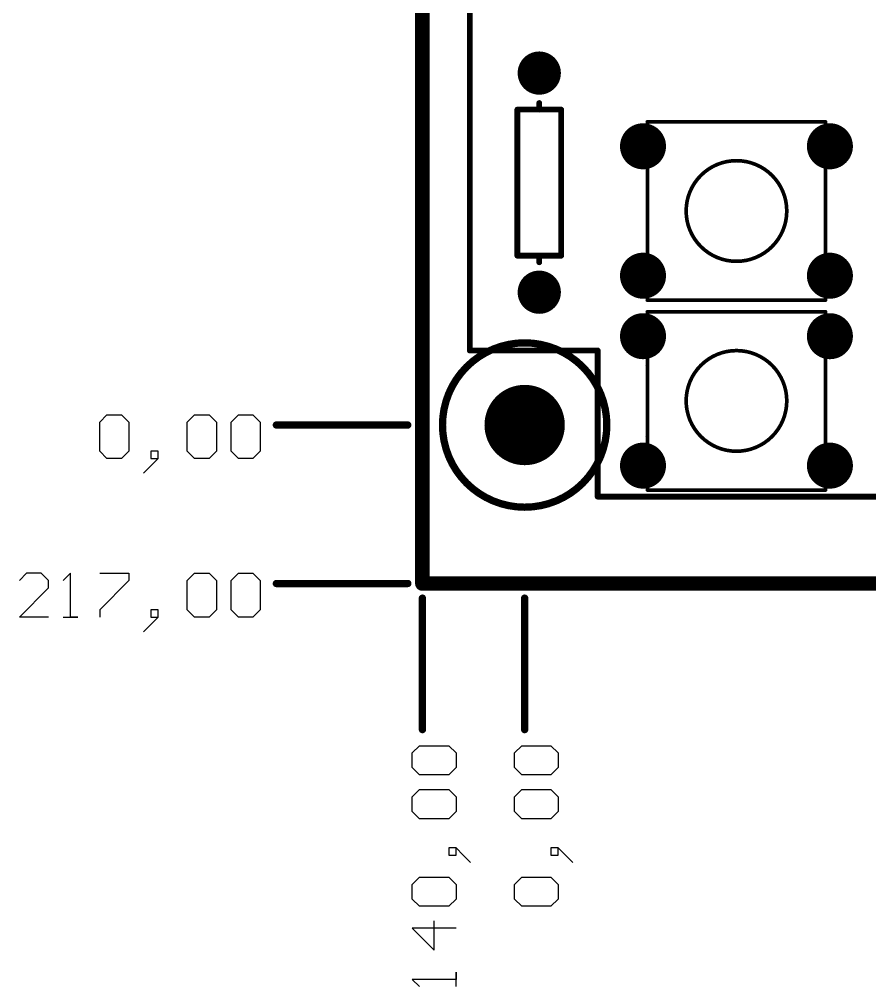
# Model space of a CAD drawing. Header units: millimetres. Extents: x 3.26 to 13.14, y 5.38 to 10.83.
# Drawn here: x 3.448 to 4.612, y 5.448 to 6.772 of the extents above; entities that cross this region are included whole.
import ezdxf

# ---------------------------------------------------------------- set-up
doc = ezdxf.new("R2010")
doc.units = ezdxf.units.MM
doc.header["$MEASUREMENT"] = 0
for name, color, linetype in [('BottomLayer', 5, 'Continuous'), ('BottomSolder', 6, 'Continuous'), ('DrillDrawing', 1, 'Continuous'), ('KeepOutLayer', 6, 'Continuous'), ('Mechanical1', 6, 'Continuous'), ('Mechanical13', 56, 'Continuous'), ('Mechanical4', 56, 'Continuous'), ('MultiLayer', 9, 'Continuous'), ('PadHoleLayer', 156, 'Continuous'), ('TopLayer', 1, 'Continuous'), ('TopOverlay', 2, 'Continuous'), ('TopSolder', 216, 'Continuous')]:
    doc.layers.add(name, color=color, linetype=linetype)

# ---------------------------------------------------------------- blocks, each defined once
blk = doc.blocks.new('430156130726_6')
at = {"layer": 'BottomLayer', "const_width": 0.0295}
for points in [[(-0.1427, 0.0886, 1), (-0.1132, 0.0886, 1)], [(0.1132, 0.0886, 1), (0.1427, 0.0886, 1)], [(-0.1427, -0.0886, 1), (-0.1132, -0.0886, 1)], [(0.1132, -0.0886, 1), (0.1427, -0.0886, 1)]]:
    blk.add_lwpolyline(points, format="xyb", close=True, dxfattribs=at)
at = {"layer": 'BottomSolder', "const_width": 0.0315}
for points in [[(-0.1437, 0.0886, 1), (-0.1122, 0.0886, 1)], [(0.1122, 0.0886, 1), (0.1437, 0.0886, 1)], [(-0.1437, -0.0886, 1), (-0.1122, -0.0886, 1)], [(0.1122, -0.0886, 1), (0.1437, -0.0886, 1)]]:
    blk.add_lwpolyline(points, format="xyb", close=True, dxfattribs=at)
at = {"layer": 'Mechanical13', "const_width": 0.005}
for points in [[(-0.122, -0.122), (-0.122, 0.122)], [(-0.122, 0.122), (0.122, 0.122)], [(0.122, -0.122), (0.122, 0.122)], [(-0.122, -0.122), (0.122, -0.122)]]:
    blk.add_lwpolyline(points, dxfattribs=at)
at = {"layer": 'Mechanical13', "const_width": 0.0025}
for points in [[(-0.1233, 0.122, 1), (-0.1208, 0.122, 1)], [(-0.1233, 0.122, 1), (-0.1208, 0.122, 1)], [(0.1208, 0.122, 1), (0.1233, 0.122, 1)], [(0.1208, 0.122, 1), (0.1233, 0.122, 1)], [(-0.1233, -0.122, 1), (-0.1208, -0.122, 1)], [(-0.1233, -0.122, 1), (-0.1208, -0.122, 1)], [(0.1208, -0.122, 1), (0.1233, -0.122, 1)], [(0.1208, -0.122, 1), (0.1233, -0.122, 1)]]:
    blk.add_lwpolyline(points, format="xyb", close=True, dxfattribs=at)
at = {"layer": 'MultiLayer', "const_width": 0.0295}
for points in [[(-0.1427, 0.0886, 1), (-0.1132, 0.0886, 1)], [(0.1132, 0.0886, 1), (0.1427, 0.0886, 1)], [(-0.1427, -0.0886, 1), (-0.1132, -0.0886, 1)], [(0.1132, -0.0886, 1), (0.1427, -0.0886, 1)]]:
    blk.add_lwpolyline(points, format="xyb", close=True, dxfattribs=at)
at = {"layer": 'PadHoleLayer', "const_width": 0.0197}
for points in [[(-0.1378, 0.0886, 1), (-0.1181, 0.0886, 1)], [(0.1181, 0.0886, 1), (0.1378, 0.0886, 1)], [(-0.1378, -0.0886, 1), (-0.1181, -0.0886, 1)], [(0.1181, -0.0886, 1), (0.1378, -0.0886, 1)]]:
    blk.add_lwpolyline(points, format="xyb", close=True, dxfattribs=at)
at = {"layer": 'TopLayer', "const_width": 0.0295}
for points in [[(-0.1427, 0.0886, 1), (-0.1132, 0.0886, 1)], [(0.1132, 0.0886, 1), (0.1427, 0.0886, 1)], [(-0.1427, -0.0886, 1), (-0.1132, -0.0886, 1)], [(0.1132, -0.0886, 1), (0.1427, -0.0886, 1)]]:
    blk.add_lwpolyline(points, format="xyb", close=True, dxfattribs=at)
at = {"layer": 'TopOverlay', "const_width": 0.005}
for points in [[(-0.0976, 0.122), (0.0976, 0.122)], [(-0.122, -0.0488), (-0.122, 0.0488)], [(0.122, -0.0488), (0.122, 0.0488)], [(-0.0976, -0.122), (0.0976, -0.122)]]:
    blk.add_lwpolyline(points, dxfattribs=at)
at = {"layer": 'TopOverlay'}
for points, const_width in [([(-0.0989, 0.122, 1), (-0.0964, 0.122, 1)], 0.0025), ([(0.0964, 0.122, 1), (0.0989, 0.122, 1)], 0.0025), ([(0.0689, 0, 1), (-0.0689, 0, 1)], 0.005), ([(-0.1233, 0.0488, 1), (-0.1208, 0.0488, 1)], 0.0025), ([(0.1208, 0.0488, 1), (0.1233, 0.0488, 1)], 0.0025), ([(-0.0701, 0, 1), (-0.0676, 0, 1)], 0.0025), ([(0.0676, 0, 1), (0.0701, 0, 1)], 0.0025), ([(-0.1233, -0.0488, 1), (-0.1208, -0.0488, 1)], 0.0025), ([(0.1208, -0.0488, 1), (0.1233, -0.0488, 1)], 0.0025), ([(-0.0989, -0.122, 1), (-0.0964, -0.122, 1)], 0.0025), ([(0.0964, -0.122, 1), (0.0989, -0.122, 1)], 0.0025)]:
    blk.add_lwpolyline(points, format="xyb", close=True, dxfattribs=dict(at, const_width=const_width))
at = {"layer": 'TopSolder', "const_width": 0.0315}
for points in [[(-0.1437, 0.0886, 1), (-0.1122, 0.0886, 1)], [(0.1122, 0.0886, 1), (0.1437, 0.0886, 1)], [(-0.1437, -0.0886, 1), (-0.1122, -0.0886, 1)], [(0.1122, -0.0886, 1), (0.1437, -0.0886, 1)]]:
    blk.add_lwpolyline(points, format="xyb", close=True, dxfattribs=at)
blk = doc.blocks.new('430156130726_7')
at = {"layer": 'BottomLayer', "const_width": 0.0295}
for points in [[(-0.1427, 0.0886, 1), (-0.1132, 0.0886, 1)], [(0.1132, 0.0886, 1), (0.1427, 0.0886, 1)], [(-0.1427, -0.0886, 1), (-0.1132, -0.0886, 1)], [(0.1132, -0.0886, 1), (0.1427, -0.0886, 1)]]:
    blk.add_lwpolyline(points, format="xyb", close=True, dxfattribs=at)
at = {"layer": 'BottomSolder', "const_width": 0.0315}
for points in [[(-0.1437, 0.0886, 1), (-0.1122, 0.0886, 1)], [(0.1122, 0.0886, 1), (0.1437, 0.0886, 1)], [(-0.1437, -0.0886, 1), (-0.1122, -0.0886, 1)], [(0.1122, -0.0886, 1), (0.1437, -0.0886, 1)]]:
    blk.add_lwpolyline(points, format="xyb", close=True, dxfattribs=at)
at = {"layer": 'Mechanical13', "const_width": 0.005}
for points in [[(-0.122, -0.122), (-0.122, 0.122)], [(-0.122, 0.122), (0.122, 0.122)], [(0.122, -0.122), (0.122, 0.122)], [(-0.122, -0.122), (0.122, -0.122)]]:
    blk.add_lwpolyline(points, dxfattribs=at)
at = {"layer": 'Mechanical13', "const_width": 0.0025}
for points in [[(-0.1233, 0.122, 1), (-0.1208, 0.122, 1)], [(-0.1233, 0.122, 1), (-0.1208, 0.122, 1)], [(0.1208, 0.122, 1), (0.1233, 0.122, 1)], [(0.1208, 0.122, 1), (0.1233, 0.122, 1)], [(-0.1233, -0.122, 1), (-0.1208, -0.122, 1)], [(-0.1233, -0.122, 1), (-0.1208, -0.122, 1)], [(0.1208, -0.122, 1), (0.1233, -0.122, 1)], [(0.1208, -0.122, 1), (0.1233, -0.122, 1)]]:
    blk.add_lwpolyline(points, format="xyb", close=True, dxfattribs=at)
at = {"layer": 'MultiLayer', "const_width": 0.0295}
for points in [[(-0.1427, 0.0886, 1), (-0.1132, 0.0886, 1)], [(0.1132, 0.0886, 1), (0.1427, 0.0886, 1)], [(-0.1427, -0.0886, 1), (-0.1132, -0.0886, 1)], [(0.1132, -0.0886, 1), (0.1427, -0.0886, 1)]]:
    blk.add_lwpolyline(points, format="xyb", close=True, dxfattribs=at)
at = {"layer": 'PadHoleLayer', "const_width": 0.0197}
for points in [[(-0.1378, 0.0886, 1), (-0.1181, 0.0886, 1)], [(0.1181, 0.0886, 1), (0.1378, 0.0886, 1)], [(-0.1378, -0.0886, 1), (-0.1181, -0.0886, 1)], [(0.1181, -0.0886, 1), (0.1378, -0.0886, 1)]]:
    blk.add_lwpolyline(points, format="xyb", close=True, dxfattribs=at)
at = {"layer": 'TopLayer', "const_width": 0.0295}
for points in [[(-0.1427, 0.0886, 1), (-0.1132, 0.0886, 1)], [(0.1132, 0.0886, 1), (0.1427, 0.0886, 1)], [(-0.1427, -0.0886, 1), (-0.1132, -0.0886, 1)], [(0.1132, -0.0886, 1), (0.1427, -0.0886, 1)]]:
    blk.add_lwpolyline(points, format="xyb", close=True, dxfattribs=at)
at = {"layer": 'TopOverlay', "const_width": 0.005}
for points in [[(-0.0976, 0.122), (0.0976, 0.122)], [(-0.122, -0.0488), (-0.122, 0.0488)], [(0.122, -0.0488), (0.122, 0.0488)], [(-0.0976, -0.122), (0.0976, -0.122)]]:
    blk.add_lwpolyline(points, dxfattribs=at)
at = {"layer": 'TopOverlay'}
for points, const_width in [([(-0.0989, 0.122, 1), (-0.0964, 0.122, 1)], 0.0025), ([(0.0964, 0.122, 1), (0.0989, 0.122, 1)], 0.0025), ([(0.0689, 0, 1), (-0.0689, 0, 1)], 0.005), ([(-0.1233, 0.0488, 1), (-0.1208, 0.0488, 1)], 0.0025), ([(0.1208, 0.0488, 1), (0.1233, 0.0488, 1)], 0.0025), ([(-0.0701, 0, 1), (-0.0676, 0, 1)], 0.0025), ([(0.0676, 0, 1), (0.0701, 0, 1)], 0.0025), ([(-0.1233, -0.0488, 1), (-0.1208, -0.0488, 1)], 0.0025), ([(0.1208, -0.0488, 1), (0.1233, -0.0488, 1)], 0.0025), ([(-0.0989, -0.122, 1), (-0.0964, -0.122, 1)], 0.0025), ([(0.0964, -0.122, 1), (0.0989, -0.122, 1)], 0.0025)]:
    blk.add_lwpolyline(points, format="xyb", close=True, dxfattribs=dict(at, const_width=const_width))
at = {"layer": 'TopSolder', "const_width": 0.0315}
for points in [[(-0.1437, 0.0886, 1), (-0.1122, 0.0886, 1)], [(0.1122, 0.0886, 1), (0.1437, 0.0886, 1)], [(-0.1437, -0.0886, 1), (-0.1122, -0.0886, 1)], [(0.1122, -0.0886, 1), (0.1437, -0.0886, 1)]]:
    blk.add_lwpolyline(points, format="xyb", close=True, dxfattribs=at)
blk = doc.blocks.new('AXIAL_0_3_12')
at = {"layer": 'BottomLayer', "const_width": 0.0276}
for points in [[(-0.1638, 0, 1), (-0.1362, 0, 1)], [(0.1362, 0, 1), (0.1638, 0, 1)]]:
    blk.add_lwpolyline(points, format="xyb", close=True, dxfattribs=at)
at = {"layer": 'BottomSolder', "const_width": 0.0296}
for points in [[(-0.1648, 0, 1), (-0.1352, 0, 1)], [(0.1352, 0, 1), (0.1648, 0, 1)]]:
    blk.add_lwpolyline(points, format="xyb", close=True, dxfattribs=at)
at = {"layer": 'MultiLayer', "const_width": 0.0276}
for points in [[(-0.1638, 0, 1), (-0.1362, 0, 1)], [(0.1362, 0, 1), (0.1638, 0, 1)]]:
    blk.add_lwpolyline(points, format="xyb", close=True, dxfattribs=at)
at = {"layer": 'PadHoleLayer', "const_width": 0.0167}
for points in [[(-0.1584, 0, 1), (-0.1416, 0, 1)], [(0.1416, 0, 1), (0.1584, 0, 1)]]:
    blk.add_lwpolyline(points, format="xyb", close=True, dxfattribs=at)
at = {"layer": 'TopLayer', "const_width": 0.0276}
for points in [[(-0.1638, 0, 1), (-0.1362, 0, 1)], [(0.1362, 0, 1), (0.1638, 0, 1)]]:
    blk.add_lwpolyline(points, format="xyb", close=True, dxfattribs=at)
at = {"layer": 'TopOverlay', "const_width": 0.00787}
for points in [[(-0.1, 0.03), (-0.1, -0.03)], [(-0.1, 0.03), (0.1, 0.03)], [(0.1, 0.03), (0.1, 0)], [(-0.109, 0), (-0.1, 0)], [(0.1, 0), (0.109, 0)], [(0.1, 0), (0.1, -0.03)], [(-0.1, -0.03), (0.1, -0.03)]]:
    blk.add_lwpolyline(points, dxfattribs=at)
at = {"layer": 'TopOverlay', "const_width": 0.00394}
for points in [[(-0.102, 0.03, 1), (-0.098, 0.03, 1)], [(-0.102, 0.03, 1), (-0.098, 0.03, 1)], [(0.098, 0.03, 1), (0.102, 0.03, 1)], [(0.098, 0.03, 1), (0.102, 0.03, 1)], [(-0.111, 0, 1), (-0.107, 0, 1)], [(-0.102, 0, 1), (-0.098, 0, 1)], [(0.098, 0, 1), (0.102, 0, 1)], [(0.098, 0, 1), (0.102, 0, 1)], [(0.098, 0, 1), (0.102, 0, 1)], [(0.107, 0, 1), (0.111, 0, 1)], [(-0.102, -0.03, 1), (-0.098, -0.03, 1)], [(-0.102, -0.03, 1), (-0.098, -0.03, 1)], [(0.098, -0.03, 1), (0.102, -0.03, 1)], [(0.098, -0.03, 1), (0.102, -0.03, 1)]]:
    blk.add_lwpolyline(points, format="xyb", close=True, dxfattribs=at)
at = {"layer": 'TopSolder', "const_width": 0.0296}
for points in [[(-0.1648, 0, 1), (-0.1352, 0, 1)], [(0.1352, 0, 1), (0.1648, 0, 1)]]:
    blk.add_lwpolyline(points, format="xyb", close=True, dxfattribs=at)

msp = doc.modelspace()

# ---------------------------------------------------------------- linework, layer by layer
at = {"layer": 'BottomLayer', "const_width": 0.025}
msp.add_lwpolyline([(4.1275, 6.217, 1), (4.1525, 6.217, 1)], format="xyb", close=True, dxfattribs=at)
at = {"layer": 'BottomSolder', "const_width": 0.027}
msp.add_lwpolyline([(4.1265, 6.217, 1), (4.1535, 6.217, 1)], format="xyb", close=True, dxfattribs=at)
at = {"layer": 'DrillDrawing', "const_width": 0.002}
for points in [[(4.15, 6.6938), (4.15, 6.7038)], [(4.15, 6.7038), (4.155, 6.7038)], [(4.155, 6.7038), (4.155, 6.7088)], [(4.155, 6.7088), (4.165, 6.7088)], [(4.165, 6.7038), (4.165, 6.7088)], [(4.165, 6.7038), (4.17, 6.7038)], [(4.17, 6.6938), (4.17, 6.7038)], [(4.15, 6.6938), (4.155, 6.6938)], [(4.155, 6.6888), (4.155, 6.6938)], [(4.155, 6.6888), (4.165, 6.6888)], [(4.165, 6.6938), (4.17, 6.6938)], [(4.165, 6.6888), (4.165, 6.6938)], [(4.297, 6.6036), (4.302, 6.6086)], [(4.302, 6.6086), (4.307, 6.6036)], [(4.553, 6.6036), (4.558, 6.6086)], [(4.558, 6.6086), (4.563, 6.6036)], [(4.292, 6.6036), (4.297, 6.5986)], [(4.292, 6.6036), (4.297, 6.6036)], [(4.292, 6.5936), (4.297, 6.5986)], [(4.307, 6.6036), (4.312, 6.6036)], [(4.307, 6.5986), (4.312, 6.6036)], [(4.307, 6.5986), (4.312, 6.5936)], [(4.548, 6.6036), (4.553, 6.5986)], [(4.548, 6.6036), (4.553, 6.6036)], [(4.548, 6.5936), (4.553, 6.5986)], [(4.563, 6.6036), (4.568, 6.6036)], [(4.563, 6.5986), (4.568, 6.6036)], [(4.563, 6.5986), (4.568, 6.5936)], [(4.292, 6.5936), (4.297, 6.5936)], [(4.297, 6.5936), (4.302, 6.5886)], [(4.302, 6.5886), (4.307, 6.5936)], [(4.307, 6.5936), (4.312, 6.5936)], [(4.548, 6.5936), (4.553, 6.5936)], [(4.553, 6.5936), (4.558, 6.5886)], [(4.558, 6.5886), (4.563, 6.5936)], [(4.563, 6.5936), (4.568, 6.5936)], [(4.292, 6.4264), (4.297, 6.4214)], [(4.292, 6.4264), (4.297, 6.4264)], [(4.297, 6.4264), (4.302, 6.4314)], [(4.302, 6.4314), (4.307, 6.4264)], [(4.307, 6.4264), (4.312, 6.4264)], [(4.307, 6.4214), (4.312, 6.4264)], [(4.548, 6.4264), (4.553, 6.4214)], [(4.548, 6.4264), (4.553, 6.4264)], [(4.553, 6.4264), (4.558, 6.4314)], [(4.558, 6.4314), (4.563, 6.4264)], [(4.563, 6.4264), (4.568, 6.4264)], [(4.563, 6.4214), (4.568, 6.4264)], [(4.155, 6.4038), (4.155, 6.4088)], [(4.155, 6.4088), (4.165, 6.4088)], [(4.165, 6.4038), (4.165, 6.4088)], [(4.292, 6.4164), (4.297, 6.4214)], [(4.292, 6.4164), (4.297, 6.4164)], [(4.297, 6.4164), (4.302, 6.4114)], [(4.302, 6.4114), (4.307, 6.4164)], [(4.307, 6.4214), (4.312, 6.4164)], [(4.307, 6.4164), (4.312, 6.4164)], [(4.548, 6.4164), (4.553, 6.4214)], [(4.548, 6.4164), (4.553, 6.4164)], [(4.553, 6.4164), (4.558, 6.4114)], [(4.558, 6.4114), (4.563, 6.4164)], [(4.563, 6.4214), (4.568, 6.4164)], [(4.563, 6.4164), (4.568, 6.4164)], [(4.15, 6.3938), (4.15, 6.4038)], [(4.15, 6.4038), (4.155, 6.4038)], [(4.165, 6.4038), (4.17, 6.4038)], [(4.17, 6.3938), (4.17, 6.4038)], [(4.15, 6.3938), (4.155, 6.3938)], [(4.155, 6.3888), (4.155, 6.3938)], [(4.155, 6.3888), (4.165, 6.3888)], [(4.165, 6.3938), (4.17, 6.3938)], [(4.165, 6.3888), (4.165, 6.3938)], [(4.292, 6.3436), (4.297, 6.3386)], [(4.292, 6.3436), (4.297, 6.3436)], [(4.297, 6.3436), (4.302, 6.3486)], [(4.302, 6.3486), (4.307, 6.3436)], [(4.307, 6.3436), (4.312, 6.3436)], [(4.307, 6.3386), (4.312, 6.3436)], [(4.548, 6.3436), (4.553, 6.3386)], [(4.548, 6.3436), (4.553, 6.3436)], [(4.553, 6.3436), (4.558, 6.3486)], [(4.558, 6.3486), (4.563, 6.3436)], [(4.563, 6.3436), (4.568, 6.3436)], [(4.563, 6.3386), (4.568, 6.3436)], [(4.292, 6.3336), (4.297, 6.3386)], [(4.292, 6.3336), (4.297, 6.3336)], [(4.297, 6.3336), (4.302, 6.3286)], [(4.302, 6.3286), (4.307, 6.3336)], [(4.307, 6.3386), (4.312, 6.3336)], [(4.307, 6.3336), (4.312, 6.3336)], [(4.548, 6.3336), (4.553, 6.3386)], [(4.548, 6.3336), (4.553, 6.3336)], [(4.553, 6.3336), (4.558, 6.3286)], [(4.558, 6.3286), (4.563, 6.3336)], [(4.563, 6.3386), (4.568, 6.3336)], [(4.563, 6.3336), (4.568, 6.3336)], [(4.13, 6.227), (4.15, 6.227)], [(4.13, 6.207), (4.13, 6.227)], [(4.15, 6.207), (4.15, 6.227)], [(4.13, 6.207), (4.15, 6.207)], [(4.297, 6.1664), (4.302, 6.1714)], [(4.302, 6.1714), (4.307, 6.1664)], [(4.553, 6.1664), (4.558, 6.1714)], [(4.558, 6.1714), (4.563, 6.1664)], [(4.292, 6.1664), (4.297, 6.1614)], [(4.292, 6.1664), (4.297, 6.1664)], [(4.292, 6.1564), (4.297, 6.1614)], [(4.307, 6.1664), (4.312, 6.1664)], [(4.307, 6.1614), (4.312, 6.1664)], [(4.307, 6.1614), (4.312, 6.1564)], [(4.548, 6.1664), (4.553, 6.1614)], [(4.548, 6.1664), (4.553, 6.1664)], [(4.548, 6.1564), (4.553, 6.1614)], [(4.563, 6.1664), (4.568, 6.1664)], [(4.563, 6.1614), (4.568, 6.1664)], [(4.563, 6.1614), (4.568, 6.1564)], [(4.292, 6.1564), (4.297, 6.1564)], [(4.297, 6.1564), (4.302, 6.1514)], [(4.302, 6.1514), (4.307, 6.1564)], [(4.307, 6.1564), (4.312, 6.1564)], [(4.548, 6.1564), (4.553, 6.1564)], [(4.553, 6.1564), (4.558, 6.1514)], [(4.558, 6.1514), (4.563, 6.1564)], [(4.563, 6.1564), (4.568, 6.1564)]]:
    msp.add_lwpolyline(points, dxfattribs=at)
at = {"layer": 'DrillDrawing', "const_width": 0.001}
for points in [[(4.1495, 6.7038, 1), (4.1505, 6.7038, 1)], [(4.1495, 6.7038, 1), (4.1505, 6.7038, 1)], [(4.1545, 6.7088, 1), (4.1555, 6.7088, 1)], [(4.1545, 6.7088, 1), (4.1555, 6.7088, 1)], [(4.1545, 6.7038, 1), (4.1555, 6.7038, 1)], [(4.1545, 6.7038, 1), (4.1555, 6.7038, 1)], [(4.1645, 6.7088, 1), (4.1655, 6.7088, 1)], [(4.1645, 6.7088, 1), (4.1655, 6.7088, 1)], [(4.1645, 6.7038, 1), (4.1655, 6.7038, 1)], [(4.1645, 6.7038, 1), (4.1655, 6.7038, 1)], [(4.1695, 6.7038, 1), (4.1705, 6.7038, 1)], [(4.1695, 6.7038, 1), (4.1705, 6.7038, 1)], [(4.1495, 6.6938, 1), (4.1505, 6.6938, 1)], [(4.1495, 6.6938, 1), (4.1505, 6.6938, 1)], [(4.1545, 6.6938, 1), (4.1555, 6.6938, 1)], [(4.1545, 6.6938, 1), (4.1555, 6.6938, 1)], [(4.1545, 6.6888, 1), (4.1555, 6.6888, 1)], [(4.1545, 6.6888, 1), (4.1555, 6.6888, 1)], [(4.1645, 6.6938, 1), (4.1655, 6.6938, 1)], [(4.1645, 6.6938, 1), (4.1655, 6.6938, 1)], [(4.1645, 6.6888, 1), (4.1655, 6.6888, 1)], [(4.1645, 6.6888, 1), (4.1655, 6.6888, 1)], [(4.1695, 6.6938, 1), (4.1705, 6.6938, 1)], [(4.1695, 6.6938, 1), (4.1705, 6.6938, 1)], [(4.3015, 6.6086, 1), (4.3025, 6.6086, 1)], [(4.3015, 6.6086, 1), (4.3025, 6.6086, 1)], [(4.5575, 6.6086, 1), (4.5585, 6.6086, 1)], [(4.5575, 6.6086, 1), (4.5585, 6.6086, 1)], [(4.2915, 6.6036, 1), (4.2925, 6.6036, 1)], [(4.2915, 6.6036, 1), (4.2925, 6.6036, 1)], [(4.2965, 6.6036, 1), (4.2975, 6.6036, 1)], [(4.2965, 6.6036, 1), (4.2975, 6.6036, 1)], [(4.2965, 6.5986, 1), (4.2975, 6.5986, 1)], [(4.2965, 6.5986, 1), (4.2975, 6.5986, 1)], [(4.3065, 6.6036, 1), (4.3075, 6.6036, 1)], [(4.3065, 6.6036, 1), (4.3075, 6.6036, 1)], [(4.3065, 6.5986, 1), (4.3075, 6.5986, 1)], [(4.3065, 6.5986, 1), (4.3075, 6.5986, 1)], [(4.3115, 6.6036, 1), (4.3125, 6.6036, 1)], [(4.3115, 6.6036, 1), (4.3125, 6.6036, 1)], [(4.5475, 6.6036, 1), (4.5485, 6.6036, 1)], [(4.5475, 6.6036, 1), (4.5485, 6.6036, 1)], [(4.5525, 6.6036, 1), (4.5535, 6.6036, 1)], [(4.5525, 6.6036, 1), (4.5535, 6.6036, 1)], [(4.5525, 6.5986, 1), (4.5535, 6.5986, 1)], [(4.5525, 6.5986, 1), (4.5535, 6.5986, 1)], [(4.5625, 6.6036, 1), (4.5635, 6.6036, 1)], [(4.5625, 6.6036, 1), (4.5635, 6.6036, 1)], [(4.5625, 6.5986, 1), (4.5635, 6.5986, 1)], [(4.5625, 6.5986, 1), (4.5635, 6.5986, 1)], [(4.5675, 6.6036, 1), (4.5685, 6.6036, 1)], [(4.5675, 6.6036, 1), (4.5685, 6.6036, 1)], [(4.2915, 6.5936, 1), (4.2925, 6.5936, 1)], [(4.2915, 6.5936, 1), (4.2925, 6.5936, 1)], [(4.2965, 6.5936, 1), (4.2975, 6.5936, 1)], [(4.2965, 6.5936, 1), (4.2975, 6.5936, 1)], [(4.3015, 6.5886, 1), (4.3025, 6.5886, 1)], [(4.3015, 6.5886, 1), (4.3025, 6.5886, 1)], [(4.3065, 6.5936, 1), (4.3075, 6.5936, 1)], [(4.3065, 6.5936, 1), (4.3075, 6.5936, 1)], [(4.3115, 6.5936, 1), (4.3125, 6.5936, 1)], [(4.3115, 6.5936, 1), (4.3125, 6.5936, 1)], [(4.5475, 6.5936, 1), (4.5485, 6.5936, 1)], [(4.5475, 6.5936, 1), (4.5485, 6.5936, 1)], [(4.5525, 6.5936, 1), (4.5535, 6.5936, 1)], [(4.5525, 6.5936, 1), (4.5535, 6.5936, 1)], [(4.5575, 6.5886, 1), (4.5585, 6.5886, 1)], [(4.5575, 6.5886, 1), (4.5585, 6.5886, 1)], [(4.5625, 6.5936, 1), (4.5635, 6.5936, 1)], [(4.5625, 6.5936, 1), (4.5635, 6.5936, 1)], [(4.5675, 6.5936, 1), (4.5685, 6.5936, 1)], [(4.5675, 6.5936, 1), (4.5685, 6.5936, 1)], [(4.2915, 6.4264, 1), (4.2925, 6.4264, 1)], [(4.2915, 6.4264, 1), (4.2925, 6.4264, 1)], [(4.2965, 6.4264, 1), (4.2975, 6.4264, 1)], [(4.2965, 6.4264, 1), (4.2975, 6.4264, 1)], [(4.3015, 6.4314, 1), (4.3025, 6.4314, 1)], [(4.3015, 6.4314, 1), (4.3025, 6.4314, 1)], [(4.3065, 6.4264, 1), (4.3075, 6.4264, 1)], [(4.3065, 6.4264, 1), (4.3075, 6.4264, 1)], [(4.3115, 6.4264, 1), (4.3125, 6.4264, 1)], [(4.3115, 6.4264, 1), (4.3125, 6.4264, 1)], [(4.5475, 6.4264, 1), (4.5485, 6.4264, 1)], [(4.5475, 6.4264, 1), (4.5485, 6.4264, 1)], [(4.5525, 6.4264, 1), (4.5535, 6.4264, 1)], [(4.5525, 6.4264, 1), (4.5535, 6.4264, 1)], [(4.5575, 6.4314, 1), (4.5585, 6.4314, 1)], [(4.5575, 6.4314, 1), (4.5585, 6.4314, 1)], [(4.5625, 6.4264, 1), (4.5635, 6.4264, 1)], [(4.5625, 6.4264, 1), (4.5635, 6.4264, 1)], [(4.5675, 6.4264, 1), (4.5685, 6.4264, 1)], [(4.5675, 6.4264, 1), (4.5685, 6.4264, 1)], [(4.1545, 6.4088, 1), (4.1555, 6.4088, 1)], [(4.1545, 6.4088, 1), (4.1555, 6.4088, 1)], [(4.1645, 6.4088, 1), (4.1655, 6.4088, 1)], [(4.1645, 6.4088, 1), (4.1655, 6.4088, 1)], [(4.2915, 6.4164, 1), (4.2925, 6.4164, 1)], [(4.2915, 6.4164, 1), (4.2925, 6.4164, 1)], [(4.2965, 6.4214, 1), (4.2975, 6.4214, 1)], [(4.2965, 6.4214, 1), (4.2975, 6.4214, 1)], [(4.2965, 6.4164, 1), (4.2975, 6.4164, 1)], [(4.2965, 6.4164, 1), (4.2975, 6.4164, 1)], [(4.3015, 6.4114, 1), (4.3025, 6.4114, 1)], [(4.3015, 6.4114, 1), (4.3025, 6.4114, 1)], [(4.3065, 6.4214, 1), (4.3075, 6.4214, 1)], [(4.3065, 6.4214, 1), (4.3075, 6.4214, 1)], [(4.3065, 6.4164, 1), (4.3075, 6.4164, 1)], [(4.3065, 6.4164, 1), (4.3075, 6.4164, 1)], [(4.3115, 6.4164, 1), (4.3125, 6.4164, 1)], [(4.3115, 6.4164, 1), (4.3125, 6.4164, 1)], [(4.5475, 6.4164, 1), (4.5485, 6.4164, 1)], [(4.5475, 6.4164, 1), (4.5485, 6.4164, 1)], [(4.5525, 6.4214, 1), (4.5535, 6.4214, 1)], [(4.5525, 6.4214, 1), (4.5535, 6.4214, 1)], [(4.5525, 6.4164, 1), (4.5535, 6.4164, 1)], [(4.5525, 6.4164, 1), (4.5535, 6.4164, 1)], [(4.5575, 6.4114, 1), (4.5585, 6.4114, 1)], [(4.5575, 6.4114, 1), (4.5585, 6.4114, 1)], [(4.5625, 6.4214, 1), (4.5635, 6.4214, 1)], [(4.5625, 6.4214, 1), (4.5635, 6.4214, 1)], [(4.5625, 6.4164, 1), (4.5635, 6.4164, 1)], [(4.5625, 6.4164, 1), (4.5635, 6.4164, 1)], [(4.5675, 6.4164, 1), (4.5685, 6.4164, 1)], [(4.5675, 6.4164, 1), (4.5685, 6.4164, 1)], [(4.1495, 6.4038, 1), (4.1505, 6.4038, 1)], [(4.1495, 6.4038, 1), (4.1505, 6.4038, 1)], [(4.1545, 6.4038, 1), (4.1555, 6.4038, 1)], [(4.1545, 6.4038, 1), (4.1555, 6.4038, 1)], [(4.1645, 6.4038, 1), (4.1655, 6.4038, 1)], [(4.1645, 6.4038, 1), (4.1655, 6.4038, 1)], [(4.1695, 6.4038, 1), (4.1705, 6.4038, 1)], [(4.1695, 6.4038, 1), (4.1705, 6.4038, 1)], [(4.1495, 6.3938, 1), (4.1505, 6.3938, 1)], [(4.1495, 6.3938, 1), (4.1505, 6.3938, 1)], [(4.1545, 6.3938, 1), (4.1555, 6.3938, 1)], [(4.1545, 6.3938, 1), (4.1555, 6.3938, 1)], [(4.1545, 6.3888, 1), (4.1555, 6.3888, 1)], [(4.1545, 6.3888, 1), (4.1555, 6.3888, 1)], [(4.1645, 6.3938, 1), (4.1655, 6.3938, 1)], [(4.1645, 6.3938, 1), (4.1655, 6.3938, 1)], [(4.1645, 6.3888, 1), (4.1655, 6.3888, 1)], [(4.1645, 6.3888, 1), (4.1655, 6.3888, 1)], [(4.1695, 6.3938, 1), (4.1705, 6.3938, 1)], [(4.1695, 6.3938, 1), (4.1705, 6.3938, 1)], [(4.2915, 6.3436, 1), (4.2925, 6.3436, 1)], [(4.2915, 6.3436, 1), (4.2925, 6.3436, 1)], [(4.2965, 6.3436, 1), (4.2975, 6.3436, 1)], [(4.2965, 6.3436, 1), (4.2975, 6.3436, 1)], [(4.3015, 6.3486, 1), (4.3025, 6.3486, 1)], [(4.3015, 6.3486, 1), (4.3025, 6.3486, 1)], [(4.3065, 6.3436, 1), (4.3075, 6.3436, 1)], [(4.3065, 6.3436, 1), (4.3075, 6.3436, 1)], [(4.3115, 6.3436, 1), (4.3125, 6.3436, 1)], [(4.3115, 6.3436, 1), (4.3125, 6.3436, 1)], [(4.5475, 6.3436, 1), (4.5485, 6.3436, 1)], [(4.5475, 6.3436, 1), (4.5485, 6.3436, 1)], [(4.5525, 6.3436, 1), (4.5535, 6.3436, 1)], [(4.5525, 6.3436, 1), (4.5535, 6.3436, 1)], [(4.5575, 6.3486, 1), (4.5585, 6.3486, 1)], [(4.5575, 6.3486, 1), (4.5585, 6.3486, 1)], [(4.5625, 6.3436, 1), (4.5635, 6.3436, 1)], [(4.5625, 6.3436, 1), (4.5635, 6.3436, 1)], [(4.5675, 6.3436, 1), (4.5685, 6.3436, 1)], [(4.5675, 6.3436, 1), (4.5685, 6.3436, 1)], [(4.2915, 6.3336, 1), (4.2925, 6.3336, 1)], [(4.2915, 6.3336, 1), (4.2925, 6.3336, 1)], [(4.2965, 6.3386, 1), (4.2975, 6.3386, 1)], [(4.2965, 6.3386, 1), (4.2975, 6.3386, 1)], [(4.2965, 6.3336, 1), (4.2975, 6.3336, 1)], [(4.2965, 6.3336, 1), (4.2975, 6.3336, 1)], [(4.3065, 6.3386, 1), (4.3075, 6.3386, 1)], [(4.3065, 6.3386, 1), (4.3075, 6.3386, 1)], [(4.3065, 6.3336, 1), (4.3075, 6.3336, 1)], [(4.3065, 6.3336, 1), (4.3075, 6.3336, 1)], [(4.3115, 6.3336, 1), (4.3125, 6.3336, 1)], [(4.3115, 6.3336, 1), (4.3125, 6.3336, 1)], [(4.5475, 6.3336, 1), (4.5485, 6.3336, 1)], [(4.5475, 6.3336, 1), (4.5485, 6.3336, 1)], [(4.5525, 6.3386, 1), (4.5535, 6.3386, 1)], [(4.5525, 6.3386, 1), (4.5535, 6.3386, 1)], [(4.5525, 6.3336, 1), (4.5535, 6.3336, 1)], [(4.5525, 6.3336, 1), (4.5535, 6.3336, 1)], [(4.5625, 6.3386, 1), (4.5635, 6.3386, 1)], [(4.5625, 6.3386, 1), (4.5635, 6.3386, 1)], [(4.5625, 6.3336, 1), (4.5635, 6.3336, 1)], [(4.5625, 6.3336, 1), (4.5635, 6.3336, 1)], [(4.5675, 6.3336, 1), (4.5685, 6.3336, 1)], [(4.5675, 6.3336, 1), (4.5685, 6.3336, 1)], [(4.3015, 6.3286, 1), (4.3025, 6.3286, 1)], [(4.3015, 6.3286, 1), (4.3025, 6.3286, 1)], [(4.5575, 6.3286, 1), (4.5585, 6.3286, 1)], [(4.5575, 6.3286, 1), (4.5585, 6.3286, 1)], [(4.1295, 6.227, 1), (4.1305, 6.227, 1)], [(4.1295, 6.227, 1), (4.1305, 6.227, 1)], [(4.1495, 6.227, 1), (4.1505, 6.227, 1)], [(4.1495, 6.227, 1), (4.1505, 6.227, 1)], [(4.1295, 6.207, 1), (4.1305, 6.207, 1)], [(4.1295, 6.207, 1), (4.1305, 6.207, 1)], [(4.1495, 6.207, 1), (4.1505, 6.207, 1)], [(4.1495, 6.207, 1), (4.1505, 6.207, 1)], [(4.3015, 6.1714, 1), (4.3025, 6.1714, 1)], [(4.3015, 6.1714, 1), (4.3025, 6.1714, 1)], [(4.5575, 6.1714, 1), (4.5585, 6.1714, 1)], [(4.5575, 6.1714, 1), (4.5585, 6.1714, 1)], [(4.2915, 6.1664, 1), (4.2925, 6.1664, 1)], [(4.2915, 6.1664, 1), (4.2925, 6.1664, 1)], [(4.2965, 6.1664, 1), (4.2975, 6.1664, 1)], [(4.2965, 6.1664, 1), (4.2975, 6.1664, 1)], [(4.2965, 6.1614, 1), (4.2975, 6.1614, 1)], [(4.2965, 6.1614, 1), (4.2975, 6.1614, 1)], [(4.3065, 6.1664, 1), (4.3075, 6.1664, 1)], [(4.3065, 6.1664, 1), (4.3075, 6.1664, 1)], [(4.3065, 6.1614, 1), (4.3075, 6.1614, 1)], [(4.3065, 6.1614, 1), (4.3075, 6.1614, 1)], [(4.3115, 6.1664, 1), (4.3125, 6.1664, 1)], [(4.3115, 6.1664, 1), (4.3125, 6.1664, 1)], [(4.5475, 6.1664, 1), (4.5485, 6.1664, 1)], [(4.5475, 6.1664, 1), (4.5485, 6.1664, 1)], [(4.5525, 6.1664, 1), (4.5535, 6.1664, 1)], [(4.5525, 6.1664, 1), (4.5535, 6.1664, 1)], [(4.5525, 6.1614, 1), (4.5535, 6.1614, 1)], [(4.5525, 6.1614, 1), (4.5535, 6.1614, 1)], [(4.5625, 6.1664, 1), (4.5635, 6.1664, 1)], [(4.5625, 6.1664, 1), (4.5635, 6.1664, 1)], [(4.5625, 6.1614, 1), (4.5635, 6.1614, 1)], [(4.5625, 6.1614, 1), (4.5635, 6.1614, 1)], [(4.5675, 6.1664, 1), (4.5685, 6.1664, 1)], [(4.5675, 6.1664, 1), (4.5685, 6.1664, 1)], [(4.2915, 6.1564, 1), (4.2925, 6.1564, 1)], [(4.2915, 6.1564, 1), (4.2925, 6.1564, 1)], [(4.2965, 6.1564, 1), (4.2975, 6.1564, 1)], [(4.2965, 6.1564, 1), (4.2975, 6.1564, 1)], [(4.3015, 6.1514, 1), (4.3025, 6.1514, 1)], [(4.3015, 6.1514, 1), (4.3025, 6.1514, 1)], [(4.3065, 6.1564, 1), (4.3075, 6.1564, 1)], [(4.3065, 6.1564, 1), (4.3075, 6.1564, 1)], [(4.3115, 6.1564, 1), (4.3125, 6.1564, 1)], [(4.3115, 6.1564, 1), (4.3125, 6.1564, 1)], [(4.5475, 6.1564, 1), (4.5485, 6.1564, 1)], [(4.5475, 6.1564, 1), (4.5485, 6.1564, 1)], [(4.5525, 6.1564, 1), (4.5535, 6.1564, 1)], [(4.5525, 6.1564, 1), (4.5535, 6.1564, 1)], [(4.5575, 6.1514, 1), (4.5585, 6.1514, 1)], [(4.5575, 6.1514, 1), (4.5585, 6.1514, 1)], [(4.5625, 6.1564, 1), (4.5635, 6.1564, 1)], [(4.5625, 6.1564, 1), (4.5635, 6.1564, 1)], [(4.5675, 6.1564, 1), (4.5685, 6.1564, 1)], [(4.5675, 6.1564, 1), (4.5685, 6.1564, 1)]]:
    msp.add_lwpolyline(points, format="xyb", close=True, dxfattribs=at)
at = {"layer": 'KeepOutLayer', "const_width": 0.008}
for points in [[(4.065, 6.319), (4.065, 9.619)], [(4.065, 6.319), (4.24, 6.319)], [(4.24, 6.119), (4.24, 6.319)], [(4.24, 6.119), (10.09, 6.119)]]:
    msp.add_lwpolyline(points, dxfattribs=at)
at = {"layer": 'KeepOutLayer', "const_width": 0.004}
for points in [[(4.063, 6.319, 1), (4.067, 6.319, 1)], [(4.063, 6.319, 1), (4.067, 6.319, 1)], [(4.238, 6.319, 1), (4.242, 6.319, 1)], [(4.238, 6.319, 1), (4.242, 6.319, 1)], [(4.238, 6.119, 1), (4.242, 6.119, 1)], [(4.238, 6.119, 1), (4.242, 6.119, 1)]]:
    msp.add_lwpolyline(points, format="xyb", close=True, dxfattribs=at)
at = {"layer": 'Mechanical1', "const_width": 0.02}
for points in [[(4, 6), (4, 9.937)], [(4, 6), (10.299, 6)]]:
    msp.add_lwpolyline(points, dxfattribs=at)
at = {"layer": 'Mechanical1', "const_width": 0.01}
msp.add_lwpolyline([(3.995, 6, 1), (4.005, 6, 1)], format="xyb", close=True, dxfattribs=at)
msp.add_lwpolyline([(3.995, 6, 1), (4.005, 6, 1)], format="xyb", close=True, dxfattribs=at)
at = {"layer": 'Mechanical4'}
for p, q in [((3.5581, 6.221), (3.5681, 6.231)), ((3.5681, 6.231), (3.5881, 6.231)), ((3.5881, 6.231), (3.5981, 6.221)), ((3.678, 6.221), (3.688, 6.231)), ((3.688, 6.231), (3.708, 6.231)), ((3.708, 6.231), (3.718, 6.221)), ((3.738, 6.221), (3.748, 6.231)), ((3.748, 6.231), (3.768, 6.231)), ((3.768, 6.231), (3.778, 6.221)), ((3.5581, 6.181), (3.5581, 6.221)), ((3.5981, 6.221), (3.5981, 6.181)), ((3.678, 6.181), (3.678, 6.221)), ((3.718, 6.221), (3.718, 6.181)), ((3.738, 6.181), (3.738, 6.221)), ((3.778, 6.221), (3.778, 6.181)), ((3.5681, 6.171), (3.5581, 6.181)), ((3.5981, 6.181), (3.5881, 6.171)), ((3.638, 6.181), (3.628, 6.181)), ((3.628, 6.181), (3.628, 6.171)), ((3.638, 6.171), (3.638, 6.181)), ((3.688, 6.171), (3.678, 6.181)), ((3.718, 6.181), (3.708, 6.171)), ((3.748, 6.171), (3.738, 6.181)), ((3.778, 6.181), (3.768, 6.171)), ((3.5881, 6.171), (3.5681, 6.171)), ((3.628, 6.161), (3.6181, 6.151)), ((3.628, 6.161), (3.638, 6.171)), ((3.628, 6.171), (3.638, 6.171)), ((3.638, 6.171), (3.628, 6.161)), ((3.708, 6.171), (3.688, 6.171)), ((3.768, 6.171), (3.748, 6.171)), ((3.4581, 6.014), (3.4481, 6.004)), ((3.4781, 6.014), (3.4581, 6.014)), ((3.4881, 6.004), (3.4781, 6.014)), ((3.5181, 6.014), (3.5081, 6.004)), ((3.5181, 5.954), (3.5181, 6.014)), ((3.5581, 6.014), (3.5981, 6.014)), ((3.5981, 6.014), (3.5981, 6.004)), ((3.678, 6.004), (3.688, 6.014)), ((3.688, 6.014), (3.708, 6.014)), ((3.708, 6.014), (3.718, 6.004)), ((3.738, 6.004), (3.748, 6.014)), ((3.748, 6.014), (3.768, 6.014)), ((3.768, 6.014), (3.778, 6.004)), ((3.4881, 5.994), (3.4881, 6.004)), ((3.5981, 6.004), (3.5581, 5.964)), ((3.678, 5.964), (3.678, 6.004)), ((3.718, 6.004), (3.718, 5.964)), ((3.738, 5.964), (3.738, 6.004)), ((3.778, 6.004), (3.778, 5.964)), ((3.4481, 5.954), (3.4881, 5.994)), ((3.5581, 5.964), (3.5581, 5.954)), ((3.638, 5.964), (3.628, 5.964)), ((3.628, 5.964), (3.628, 5.954)), ((3.638, 5.954), (3.638, 5.964)), ((3.688, 5.954), (3.678, 5.964)), ((3.718, 5.964), (3.708, 5.954)), ((3.748, 5.954), (3.738, 5.964)), ((3.778, 5.964), (3.768, 5.954)), ((3.4881, 5.954), (3.4481, 5.954)), ((3.5081, 5.954), (3.5281, 5.954)), ((3.5281, 5.954), (3.5181, 5.954)), ((3.628, 5.944), (3.638, 5.954)), ((3.628, 5.954), (3.638, 5.954)), ((3.638, 5.954), (3.628, 5.944)), ((3.708, 5.954), (3.688, 5.954)), ((3.768, 5.954), (3.748, 5.954)), ((3.628, 5.944), (3.6181, 5.934)), ((3.986, 5.768), (3.996, 5.778)), ((3.996, 5.778), (4.036, 5.778)), ((4.036, 5.778), (4.046, 5.768)), ((4.126, 5.768), (4.136, 5.778)), ((4.136, 5.778), (4.176, 5.778)), ((4.176, 5.778), (4.186, 5.768)), ((3.986, 5.748), (3.986, 5.768)), ((4.046, 5.768), (4.046, 5.748)), ((4.126, 5.748), (4.126, 5.768)), ((4.186, 5.768), (4.186, 5.748)), ((3.996, 5.738), (3.986, 5.748)), ((4.046, 5.748), (4.036, 5.738)), ((4.136, 5.738), (4.126, 5.748)), ((4.186, 5.748), (4.176, 5.738)), ((4.036, 5.738), (3.996, 5.738)), ((4.176, 5.738), (4.136, 5.738)), ((3.986, 5.708), (3.996, 5.718)), ((3.986, 5.688), (3.986, 5.708)), ((3.996, 5.718), (4.036, 5.718)), ((4.036, 5.718), (4.046, 5.708)), ((4.046, 5.708), (4.046, 5.688)), ((4.126, 5.708), (4.136, 5.718)), ((4.126, 5.688), (4.126, 5.708)), ((4.136, 5.718), (4.176, 5.718)), ((4.176, 5.718), (4.186, 5.708)), ((4.186, 5.708), (4.186, 5.688)), ((3.996, 5.678), (3.986, 5.688)), ((4.046, 5.688), (4.036, 5.678)), ((4.136, 5.678), (4.126, 5.688)), ((4.186, 5.688), (4.176, 5.678)), ((4.036, 5.678), (3.996, 5.678)), ((4.176, 5.678), (4.136, 5.678)), ((4.046, 5.638), (4.036, 5.638)), ((4.036, 5.638), (4.036, 5.628)), ((4.056, 5.628), (4.046, 5.638)), ((4.046, 5.628), (4.046, 5.638)), ((4.046, 5.638), (4.056, 5.628)), ((4.186, 5.638), (4.176, 5.638)), ((4.176, 5.638), (4.176, 5.628)), ((4.196, 5.628), (4.186, 5.638)), ((4.186, 5.628), (4.186, 5.638)), ((4.186, 5.638), (4.196, 5.628)), ((4.036, 5.628), (4.046, 5.628)), ((4.056, 5.628), (4.066, 5.6181)), ((4.176, 5.628), (4.186, 5.628)), ((4.196, 5.628), (4.206, 5.6181)), ((3.986, 5.5881), (3.996, 5.5981)), ((3.996, 5.5981), (4.036, 5.5981)), ((4.036, 5.5981), (4.046, 5.5881)), ((4.126, 5.5881), (4.136, 5.5981)), ((4.136, 5.5981), (4.176, 5.5981)), ((4.176, 5.5981), (4.186, 5.5881)), ((3.986, 5.5681), (3.986, 5.5881)), ((4.046, 5.5881), (4.046, 5.5681)), ((4.126, 5.5681), (4.126, 5.5881)), ((4.186, 5.5881), (4.186, 5.5681)), ((3.996, 5.5581), (3.986, 5.5681)), ((4.046, 5.5681), (4.036, 5.5581)), ((4.136, 5.5581), (4.126, 5.5681)), ((4.186, 5.5681), (4.176, 5.5581)), ((4.036, 5.5581), (3.996, 5.5581)), ((4.176, 5.5581), (4.136, 5.5581)), ((4.016, 5.4981), (4.016, 5.5381)), ((4.046, 5.5281), (3.986, 5.5281)), ((3.986, 5.5281), (4.016, 5.4981)), ((4.046, 5.4581), (3.986, 5.4581)), ((3.986, 5.4581), (3.996, 5.4481)), ((4.046, 5.4481), (4.046, 5.4681)), ((4.046, 5.4681), (4.046, 5.4581))]:
    msp.add_line(p, q, dxfattribs=at)
at = {"layer": 'Mechanical4', "const_width": 0.01}
for points in [[(3.8, 6.217), (3.98, 6.217)], [(3.8, 6), (3.98, 6)], [(4, 5.8), (4, 5.98)], [(4.14, 5.8), (4.14, 5.98)]]:
    msp.add_lwpolyline(points, dxfattribs=at)
at = {"layer": 'Mechanical4', "const_width": 0.005}
for points in [[(3.7975, 6.217, 1), (3.8025, 6.217, 1)], [(3.9775, 6.217, 1), (3.9825, 6.217, 1)], [(3.7975, 6, 1), (3.8025, 6, 1)], [(3.9775, 6, 1), (3.9825, 6, 1)], [(3.9975, 5.98, 1), (4.0025, 5.98, 1)], [(4.1375, 5.98, 1), (4.1425, 5.98, 1)], [(3.9975, 5.8, 1), (4.0025, 5.8, 1)], [(4.1375, 5.8, 1), (4.1425, 5.8, 1)]]:
    msp.add_lwpolyline(points, format="xyb", close=True, dxfattribs=at)
at = {"layer": 'MultiLayer', "const_width": 0.025}
msp.add_lwpolyline([(4.1275, 6.217, 1), (4.1525, 6.217, 1)], format="xyb", close=True, dxfattribs=at)
at = {"layer": 'PadHoleLayer', "const_width": 0.055}
msp.add_lwpolyline([(4.1125, 6.217, 1), (4.1675, 6.217, 1)], format="xyb", close=True, dxfattribs=at)
at = {"layer": 'TopLayer', "const_width": 0.025}
msp.add_lwpolyline([(4.1275, 6.217, 1), (4.1525, 6.217, 1)], format="xyb", close=True, dxfattribs=at)
at = {"layer": 'TopOverlay'}
for points, const_width in [([(4.2525, 6.217, 1), (4.0275, 6.217, 1)], 0.01), ([(4.025, 6.217, 1), (4.03, 6.217, 1)], 0.005), ([(4.25, 6.217, 1), (4.255, 6.217, 1)], 0.005)]:
    msp.add_lwpolyline(points, format="xyb", close=True, dxfattribs=dict(at, const_width=const_width))
at = {"layer": 'TopSolder', "const_width": 0.027}
msp.add_lwpolyline([(4.1265, 6.217, 1), (4.1535, 6.217, 1)], format="xyb", close=True, dxfattribs=at)

# ---------------------------------------------------------------- block references
for name, p, rotation in [('AXIAL_0_3_12', (4.16, 6.5488), 90), ('430156130726_7', (4.43, 6.51), 360), ('430156130726_6', (4.43, 6.25), 360)]:
    msp.add_blockref(name, p, dxfattribs=dict(rotation=rotation))

doc.saveas('drawing.dxf')
